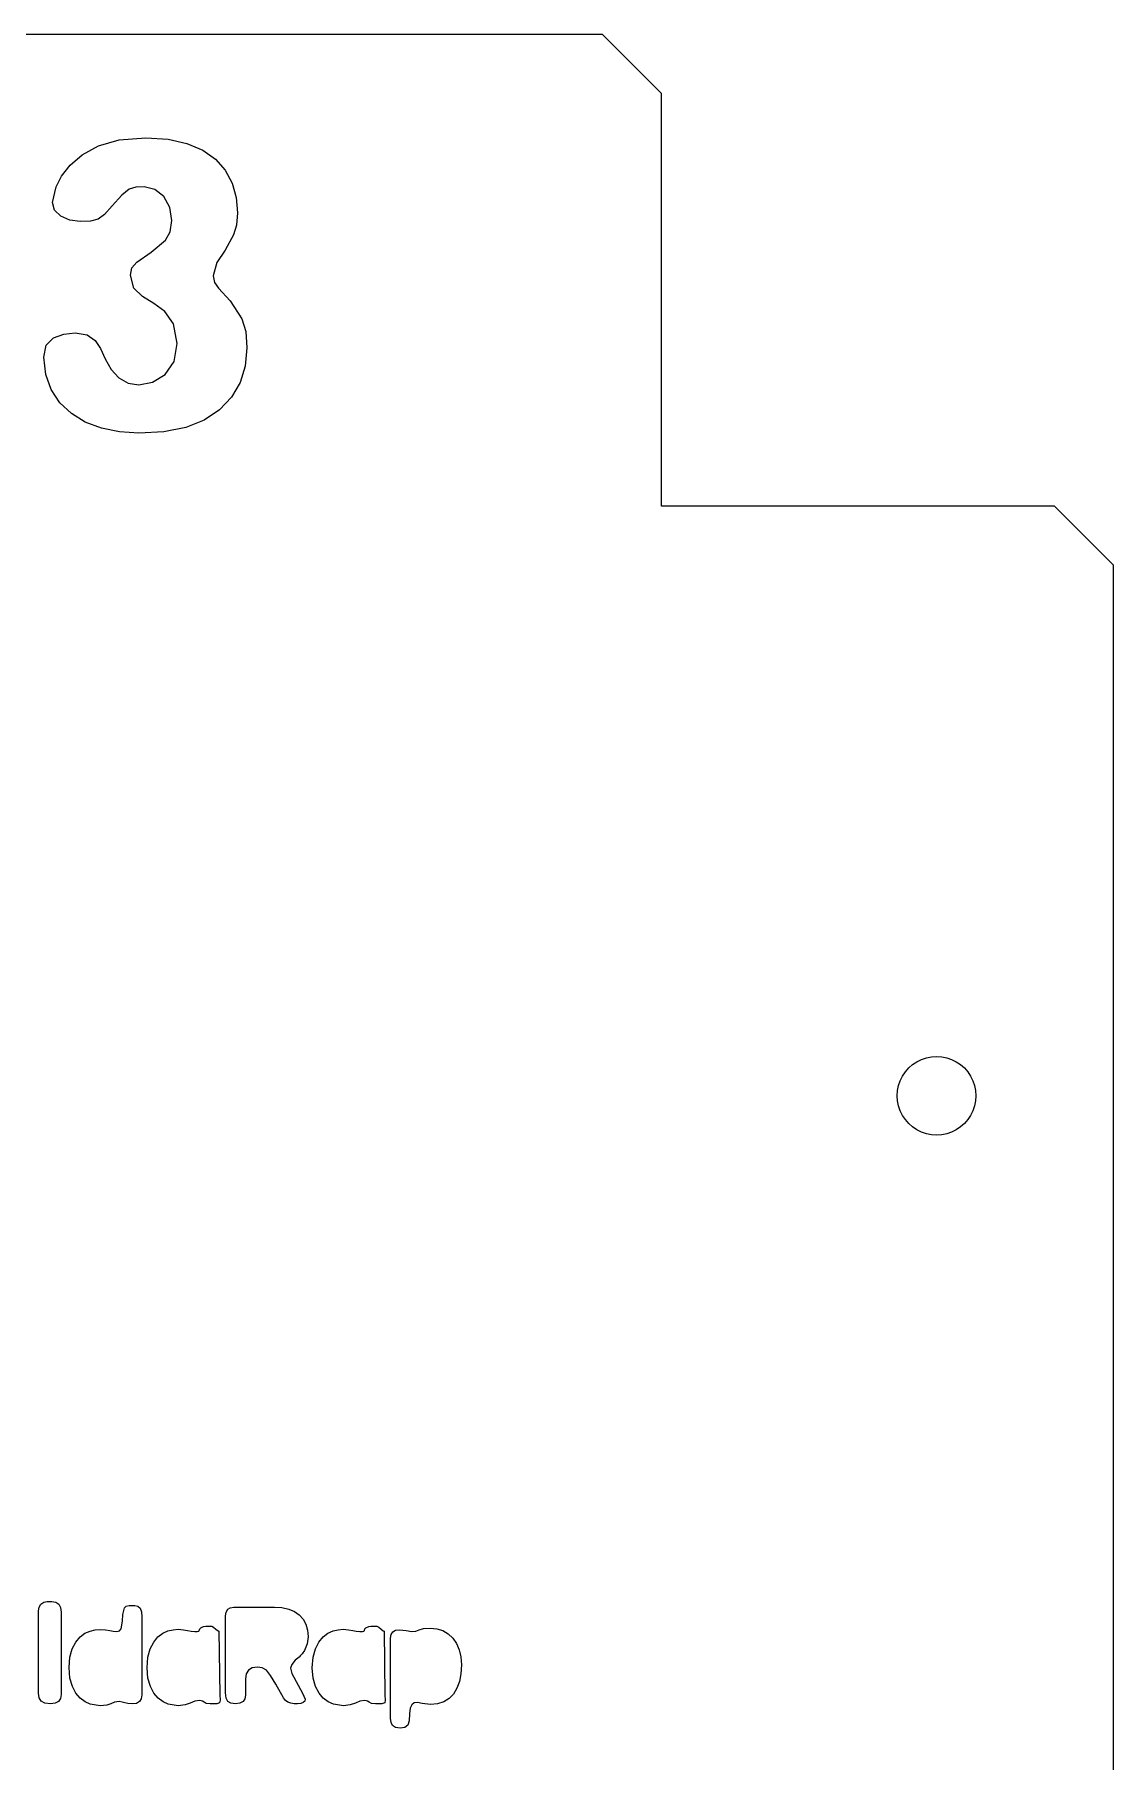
# Model space of a CAD drawing. Header units: metres. Extents: x 730 to 928, y -1580 to -1257.
# Drawn here: x 873.3 to 928.2, y -1345.2 to -1257.3 of the extents above; entities that cross this region are included whole.
import ezdxf

# ---------------------------------------------------------------- set-up
doc = ezdxf.new("R2010")
doc.units = ezdxf.units.M

msp = doc.modelspace()

# ---------------------------------------------------------------- linework, layer by layer
at = {"layer": 'COMPONENT0'}
for p, q in [((873.53, -1337.516, 0), (873.561, -1337.334, 0)), ((873.561, -1337.334, 0), (873.651, -1337.183, 0)), ((873.651, -1337.183, 0), (873.792, -1337.081, 0)), ((873.792, -1337.081, 0), (873.971, -1337.047, 0)), ((873.971, -1337.047, 0), (874.206, -1337.047, 0)), ((874.206, -1337.047, 0), (874.411, -1337.081, 0)), ((874.411, -1337.081, 0), (874.558, -1337.183, 0)), ((874.558, -1337.183, 0), (874.646, -1337.352, 0)), ((874.646, -1337.352, 0), (874.676, -1337.589, 0)), ((877.815, -1337.699, 0), (877.899, -1337.373, 0)), ((877.899, -1337.373, 0), (877.993, -1337.277, 0)), ((877.993, -1337.277, 0), (878.137, -1337.245, 0)), ((878.137, -1337.245, 0), (878.43, -1337.245, 0)), ((878.43, -1337.245, 0), (878.583, -1337.281, 0)), ((878.583, -1337.281, 0), (878.693, -1337.388, 0)), ((878.693, -1337.388, 0), (878.759, -1337.567, 0)), ((883.073, -1337.58, 0), (883.15, -1337.443, 0)), ((883.15, -1337.443, 0), (883.278, -1337.36, 0)), ((883.278, -1337.36, 0), (883.458, -1337.333, 0)), ((883.458, -1337.333, 0), (885.526, -1337.333, 0)), ((885.526, -1337.333, 0), (885.913, -1337.357, 0)), ((885.913, -1337.357, 0), (886.254, -1337.43, 0)), ((886.254, -1337.43, 0), (886.547, -1337.551, 0)), ((873.53, -1341.709, 0), (873.53, -1337.516, 0)), ((874.676, -1337.589, 0), (874.676, -1341.782, 0)), ((877.731, -1338.432, 0), (877.8, -1338.051, 0)), ((877.8, -1338.051, 0), (877.815, -1337.699, 0)), ((878.759, -1337.567, 0), (878.781, -1337.817, 0)), ((878.781, -1337.817, 0), (878.781, -1341.79, 0)), ((881.785, -1338.388, 0), (881.924, -1338.325, 0)), ((881.924, -1338.325, 0), (882.038, -1338.307, 0)), ((882.038, -1338.307, 0), (882.345, -1338.307, 0)), ((882.345, -1338.307, 0), (882.433, -1338.351, 0)), ((882.433, -1338.351, 0), (882.554, -1338.446, 0)), ((883.047, -1337.773, 0), (883.073, -1337.58, 0)), ((883.047, -1341.687, 0), (883.047, -1337.773, 0)), ((886.547, -1337.551, 0), (886.794, -1337.721, 0)), ((886.794, -1337.721, 0), (886.99, -1337.937, 0)), ((886.99, -1337.937, 0), (887.129, -1338.196, 0)), ((887.129, -1338.196, 0), (887.213, -1338.498, 0)), ((890.185, -1338.388, 0), (890.324, -1338.325, 0)), ((890.324, -1338.325, 0), (890.438, -1338.307, 0)), ((890.438, -1338.307, 0), (890.746, -1338.307, 0)), ((890.746, -1338.307, 0), (890.833, -1338.351, 0)), ((890.833, -1338.351, 0), (890.954, -1338.446, 0)), ((875.246, -1339.448, 0), (875.423, -1339.109, 0)), ((875.423, -1339.109, 0), (875.638, -1338.85, 0)), ((875.638, -1338.85, 0), (875.882, -1338.664, 0)), ((875.882, -1338.664, 0), (876.147, -1338.546, 0)), ((876.147, -1338.546, 0), (876.412, -1338.483, 0)), ((876.412, -1338.483, 0), (876.657, -1338.462, 0)), ((876.657, -1338.462, 0), (876.935, -1338.48, 0)), ((876.935, -1338.48, 0), (877.148, -1338.52, 0)), ((877.148, -1338.52, 0), (877.324, -1338.561, 0)), ((877.324, -1338.561, 0), (877.507, -1338.579, 0)), ((877.507, -1338.579, 0), (877.647, -1338.542, 0)), ((877.647, -1338.542, 0), (877.731, -1338.432, 0)), ((879.212, -1339.447, 0), (879.389, -1339.109, 0)), ((879.389, -1339.109, 0), (879.604, -1338.85, 0)), ((879.604, -1338.85, 0), (879.849, -1338.664, 0)), ((879.849, -1338.664, 0), (880.113, -1338.545, 0)), ((880.113, -1338.545, 0), (880.378, -1338.482, 0)), ((880.378, -1338.482, 0), (880.623, -1338.461, 0)), ((880.623, -1338.461, 0), (880.901, -1338.479, 0)), ((880.901, -1338.479, 0), (881.114, -1338.52, 0)), ((881.114, -1338.52, 0), (881.29, -1338.56, 0)), ((881.29, -1338.56, 0), (881.473, -1338.578, 0)), ((881.473, -1338.578, 0), (881.524, -1338.578, 0)), ((881.524, -1338.578, 0), (881.601, -1338.571, 0)), ((881.601, -1338.571, 0), (881.675, -1338.556, 0)), ((881.675, -1338.556, 0), (881.708, -1338.527, 0)), ((881.708, -1338.527, 0), (881.731, -1338.444, 0)), ((881.731, -1338.444, 0), (881.785, -1338.388, 0)), ((882.554, -1338.446, 0), (882.661, -1338.531, 0)), ((882.661, -1338.531, 0), (882.705, -1338.549, 0)), ((882.705, -1338.549, 0), (882.749, -1341.79, 0)), ((887.197, -1339.195, 0), (887.065, -1339.532, 0)), ((887.241, -1338.843, 0), (887.197, -1339.195, 0)), ((887.213, -1338.498, 0), (887.241, -1338.843, 0)), ((887.612, -1339.447, 0), (887.789, -1339.109, 0)), ((887.789, -1339.109, 0), (888.004, -1338.85, 0)), ((888.004, -1338.85, 0), (888.249, -1338.664, 0)), ((888.249, -1338.664, 0), (888.514, -1338.545, 0)), ((888.514, -1338.545, 0), (888.778, -1338.482, 0)), ((888.778, -1338.482, 0), (889.023, -1338.461, 0)), ((889.023, -1338.461, 0), (889.302, -1338.479, 0)), ((889.302, -1338.479, 0), (889.514, -1338.52, 0)), ((889.514, -1338.52, 0), (889.69, -1338.56, 0)), ((889.69, -1338.56, 0), (889.873, -1338.578, 0)), ((889.873, -1338.578, 0), (889.925, -1338.578, 0)), ((889.925, -1338.578, 0), (890.002, -1338.571, 0)), ((890.002, -1338.571, 0), (890.075, -1338.556, 0)), ((890.075, -1338.556, 0), (890.108, -1338.527, 0)), ((890.108, -1338.527, 0), (890.131, -1338.444, 0)), ((890.131, -1338.444, 0), (890.185, -1338.388, 0)), ((890.954, -1338.446, 0), (891.061, -1338.531, 0)), ((891.061, -1338.531, 0), (891.105, -1338.549, 0)), ((891.105, -1338.549, 0), (891.149, -1341.79, 0)), ((891.437, -1338.909, 0), (891.465, -1338.723, 0)), ((891.437, -1342.984, 0), (891.437, -1338.909, 0)), ((891.465, -1338.723, 0), (891.55, -1338.591, 0)), ((891.55, -1338.591, 0), (891.692, -1338.511, 0)), ((891.692, -1338.511, 0), (891.89, -1338.484, 0)), ((891.89, -1338.484, 0), (892.227, -1338.528, 0)), ((892.227, -1338.528, 0), (892.52, -1338.572, 0)), ((892.52, -1338.572, 0), (892.714, -1338.547, 0)), ((892.714, -1338.547, 0), (892.894, -1338.488, 0)), ((892.894, -1338.488, 0), (893.118, -1338.426, 0)), ((893.118, -1338.426, 0), (893.444, -1338.396, 0)), ((893.444, -1338.396, 0), (893.787, -1338.429, 0)), ((893.787, -1338.429, 0), (894.1, -1338.528, 0)), ((894.1, -1338.528, 0), (894.375, -1338.689, 0)), ((894.375, -1338.689, 0), (894.606, -1338.906, 0)), ((894.606, -1338.906, 0), (894.791, -1339.177, 0)), ((894.791, -1339.177, 0), (894.928, -1339.499, 0)), ((875.088, -1340.411, 0), (875.128, -1339.877, 0)), ((875.128, -1339.877, 0), (875.246, -1339.448, 0)), ((879.054, -1340.412, 0), (879.094, -1339.877, 0)), ((879.094, -1339.877, 0), (879.212, -1339.447, 0)), ((886.582, -1340.03, 0), (886.406, -1340.25, 0)), ((886.721, -1339.924, 0), (886.582, -1340.03, 0)), ((886.779, -1339.876, 0), (886.721, -1339.924, 0)), ((886.801, -1339.854, 0), (886.779, -1339.876, 0)), ((886.845, -1339.81, 0), (886.801, -1339.854, 0)), ((886.944, -1339.704, 0), (886.845, -1339.81, 0)), ((887.065, -1339.532, 0), (886.944, -1339.704, 0)), ((887.454, -1340.412, 0), (887.494, -1339.877, 0)), ((887.494, -1339.877, 0), (887.612, -1339.447, 0)), ((894.928, -1339.499, 0), (895.013, -1339.867, 0)), ((895.013, -1339.867, 0), (895.042, -1340.272, 0)), ((875.128, -1340.946, 0), (875.088, -1340.411, 0)), ((875.249, -1341.375, 0), (875.128, -1340.946, 0)), ((879.095, -1340.946, 0), (879.054, -1340.412, 0)), ((879.216, -1341.376, 0), (879.095, -1340.946, 0)), ((884.098, -1340.72, 0), (884.06, -1340.983, 0)), ((884.06, -1340.983, 0), (884.06, -1341.804, 0)), ((884.21, -1340.532, 0), (884.098, -1340.72, 0)), ((884.398, -1340.42, 0), (884.21, -1340.532, 0)), ((884.661, -1340.382, 0), (884.398, -1340.42, 0)), ((884.91, -1340.415, 0), (884.661, -1340.382, 0)), ((885.119, -1340.54, 0), (884.91, -1340.415, 0)), ((885.332, -1340.804, 0), (885.119, -1340.54, 0)), ((885.599, -1341.247, 0), (885.332, -1340.804, 0)), ((886.406, -1340.25, 0), (886.347, -1340.441, 0)), ((886.347, -1340.441, 0), (886.406, -1340.705, 0)), ((886.406, -1340.705, 0), (886.963, -1341.702, 0)), ((887.495, -1340.946, 0), (887.454, -1340.412, 0)), ((887.616, -1341.376, 0), (887.495, -1340.946, 0)), ((895.017, -1340.722, 0), (894.941, -1341.119, 0)), ((895.042, -1340.272, 0), (895.017, -1340.722, 0)), ((873.564, -1341.955, 0), (873.53, -1341.709, 0)), ((874.676, -1341.782, 0), (874.642, -1341.987, 0)), ((875.43, -1341.713, 0), (875.249, -1341.375, 0)), ((875.649, -1341.969, 0), (875.43, -1341.713, 0)), ((878.781, -1341.79, 0), (878.752, -1341.995, 0)), ((879.396, -1341.713, 0), (879.216, -1341.376, 0)), ((879.615, -1341.97, 0), (879.396, -1341.713, 0)), ((882.749, -1341.79, 0), (882.76, -1342.069, 0)), ((883.074, -1341.963, 0), (883.047, -1341.687, 0)), ((884.06, -1341.804, 0), (884.028, -1341.997, 0)), ((885.995, -1341.951, 0), (885.599, -1341.247, 0)), ((886.963, -1341.702, 0), (887.095, -1342.009, 0)), ((887.796, -1341.713, 0), (887.616, -1341.376, 0)), ((888.015, -1341.97, 0), (887.796, -1341.713, 0)), ((891.149, -1341.79, 0), (891.16, -1342.069, 0)), ((894.639, -1341.753, 0), (894.415, -1341.984, 0)), ((894.815, -1341.462, 0), (894.639, -1341.753, 0)), ((894.941, -1341.119, 0), (894.815, -1341.462, 0)), ((873.666, -1342.123, 0), (873.564, -1341.955, 0)), ((873.851, -1342.219, 0), (873.666, -1342.123, 0)), ((874.132, -1342.251, 0), (873.851, -1342.219, 0)), ((874.37, -1342.222, 0), (874.132, -1342.251, 0)), ((874.54, -1342.134, 0), (874.37, -1342.222, 0)), ((874.642, -1341.987, 0), (874.54, -1342.134, 0)), ((875.896, -1342.151, 0), (875.649, -1341.969, 0)), ((876.162, -1342.266, 0), (875.896, -1342.151, 0)), ((876.671, -1342.347, 0), (876.162, -1342.266, 0)), ((876.998, -1342.314, 0), (876.671, -1342.347, 0)), ((877.214, -1342.244, 0), (876.998, -1342.314, 0)), ((877.397, -1342.174, 0), (877.214, -1342.244, 0)), ((877.624, -1342.141, 0), (877.397, -1342.174, 0)), ((877.778, -1342.16, 0), (877.624, -1342.141, 0)), ((877.914, -1342.2, 0), (877.778, -1342.16, 0)), ((878.071, -1342.24, 0), (877.914, -1342.2, 0)), ((878.298, -1342.259, 0), (878.071, -1342.24, 0)), ((878.518, -1342.229, 0), (878.298, -1342.259, 0)), ((878.667, -1342.141, 0), (878.518, -1342.229, 0)), ((878.752, -1341.995, 0), (878.667, -1342.141, 0)), ((879.862, -1342.152, 0), (879.615, -1341.97, 0)), ((880.128, -1342.267, 0), (879.862, -1342.152, 0)), ((880.638, -1342.348, 0), (880.128, -1342.267, 0)), ((880.986, -1342.307, 0), (880.638, -1342.348, 0)), ((881.25, -1342.216, 0), (880.986, -1342.307, 0)), ((881.48, -1342.124, 0), (881.25, -1342.216, 0)), ((881.73, -1342.084, 0), (881.48, -1342.124, 0)), ((881.862, -1342.113, 0), (881.73, -1342.084, 0)), ((881.95, -1342.175, 0), (881.862, -1342.113, 0)), ((882.06, -1342.234, 0), (881.95, -1342.175, 0)), ((882.265, -1342.26, 0), (882.06, -1342.234, 0)), ((882.598, -1342.256, 0), (882.265, -1342.26, 0)), ((882.738, -1342.208, 0), (882.598, -1342.256, 0)), ((882.76, -1342.069, 0), (882.738, -1342.208, 0)), ((883.154, -1342.13, 0), (883.074, -1341.963, 0)), ((883.305, -1342.216, 0), (883.154, -1342.13, 0)), ((883.546, -1342.244, 0), (883.305, -1342.216, 0)), ((883.771, -1342.216, 0), (883.546, -1342.244, 0)), ((883.932, -1342.134, 0), (883.771, -1342.216, 0)), ((884.028, -1341.997, 0), (883.932, -1342.134, 0)), ((886.09, -1342.079, 0), (885.995, -1341.951, 0)), ((886.211, -1342.171, 0), (886.09, -1342.079, 0)), ((886.361, -1342.226, 0), (886.211, -1342.171, 0)), ((886.538, -1342.244, 0), (886.361, -1342.226, 0)), ((886.699, -1342.244, 0), (886.538, -1342.244, 0)), ((886.872, -1342.229, 0), (886.699, -1342.244, 0)), ((886.996, -1342.185, 0), (886.872, -1342.229, 0)), ((887.07, -1342.112, 0), (886.996, -1342.185, 0)), ((887.095, -1342.009, 0), (887.07, -1342.112, 0)), ((888.262, -1342.152, 0), (888.015, -1341.97, 0)), ((888.528, -1342.267, 0), (888.262, -1342.152, 0)), ((889.038, -1342.348, 0), (888.528, -1342.267, 0)), ((889.386, -1342.307, 0), (889.038, -1342.348, 0)), ((889.65, -1342.216, 0), (889.386, -1342.307, 0)), ((889.881, -1342.124, 0), (889.65, -1342.216, 0)), ((890.13, -1342.084, 0), (889.881, -1342.124, 0)), ((890.262, -1342.113, 0), (890.13, -1342.084, 0)), ((890.35, -1342.175, 0), (890.262, -1342.113, 0)), ((890.46, -1342.234, 0), (890.35, -1342.175, 0)), ((890.665, -1342.26, 0), (890.46, -1342.234, 0)), ((890.998, -1342.256, 0), (890.665, -1342.26, 0)), ((891.138, -1342.208, 0), (890.998, -1342.256, 0)), ((891.16, -1342.069, 0), (891.138, -1342.208, 0)), ((892.43, -1342.476, 0), (892.403, -1342.764, 0)), ((892.513, -1342.299, 0), (892.43, -1342.476, 0)), ((892.639, -1342.208, 0), (892.513, -1342.299, 0)), ((892.799, -1342.178, 0), (892.639, -1342.208, 0)), ((893.048, -1342.229, 0), (892.799, -1342.178, 0)), ((893.473, -1342.28, 0), (893.048, -1342.229, 0)), ((893.832, -1342.247, 0), (893.473, -1342.28, 0)), ((894.146, -1342.149, 0), (893.832, -1342.247, 0)), ((894.415, -1341.984, 0), (894.146, -1342.149, 0)), ((891.461, -1343.207, 0), (891.437, -1342.984, 0)), ((891.535, -1343.361, 0), (891.461, -1343.207, 0)), ((891.681, -1343.452, 0), (891.535, -1343.361, 0)), ((891.92, -1343.482, 0), (891.681, -1343.452, 0)), ((892.169, -1343.449, 0), (891.92, -1343.482, 0)), ((892.315, -1343.332, 0), (892.169, -1343.449, 0)), ((892.385, -1343.112, 0), (892.315, -1343.332, 0)), ((892.403, -1342.764, 0), (892.385, -1343.112, 0))]:
    msp.add_line(p, q, dxfattribs=at)
at = {"layer": 'COMPONENT2'}
for p, q in [((876.571, -1262.978, 0), (877.638, -1262.665, 0)), ((877.638, -1262.665, 0), (878.99, -1262.561, 0)), ((878.99, -1262.561, 0), (880.117, -1262.632, 0)), ((880.117, -1262.632, 0), (881.078, -1262.847, 0)), ((875.131, -1263.954, 0), (875.749, -1263.43, 0)), ((875.749, -1263.43, 0), (876.571, -1262.978, 0)), ((881.078, -1262.847, 0), (881.88, -1263.19, 0)), ((881.88, -1263.19, 0), (882.528, -1263.649, 0)), ((882.528, -1263.649, 0), (883.025, -1264.212, 0)), ((874.427, -1265.063, 0), (874.697, -1264.511, 0)), ((874.697, -1264.511, 0), (875.131, -1263.954, 0)), ((883.025, -1264.212, 0), (883.374, -1264.868, 0)), ((874.24, -1265.854, 0), (874.427, -1265.063, 0)), ((878.133, -1265.184, 0), (877.759, -1265.48, 0)), ((878.484, -1265.074, 0), (878.133, -1265.184, 0)), ((878.902, -1265.063, 0), (878.484, -1265.074, 0)), ((879.449, -1265.186, 0), (878.902, -1265.063, 0)), ((879.903, -1265.557, 0), (879.449, -1265.186, 0)), ((883.374, -1264.868, 0), (883.58, -1265.599, 0)), ((874.345, -1266.25, 0), (874.24, -1265.854, 0)), ((874.658, -1266.558, 0), (874.345, -1266.25, 0)), ((877.275, -1266.03, 0), (876.89, -1266.47, 0)), ((877.759, -1265.48, 0), (877.275, -1266.03, 0)), ((880.208, -1266.11, 0), (879.903, -1265.557, 0)), ((880.31, -1266.778, 0), (880.208, -1266.11, 0)), ((883.58, -1265.599, 0), (883.649, -1266.385, 0)), ((875.114, -1266.756, 0), (874.658, -1266.558, 0)), ((875.648, -1266.822, 0), (875.114, -1266.756, 0)), ((876.175, -1266.8, 0), (875.648, -1266.822, 0)), ((876.56, -1266.701, 0), (876.175, -1266.8, 0)), ((876.89, -1266.47, 0), (876.56, -1266.701, 0)), ((880.227, -1267.344, 0), (880.31, -1266.778, 0)), ((883.599, -1267.006, 0), (883.451, -1267.506, 0)), ((883.649, -1266.385, 0), (883.599, -1267.006, 0)), ((879.254, -1268.383, 0), (879.98, -1267.767, 0)), ((879.98, -1267.767, 0), (880.227, -1267.344, 0)), ((883.451, -1267.506, 0), (883.023, -1268.275, 0)), ((878.281, -1269.175, 0), (878.528, -1268.889, 0)), ((878.528, -1268.889, 0), (879.254, -1268.383, 0)), ((882.605, -1268.901, 0), (882.419, -1269.593, 0)), ((883.023, -1268.275, 0), (882.605, -1268.901, 0)), ((878.199, -1269.549, 0), (878.281, -1269.175, 0)), ((878.374, -1270.208, 0), (878.199, -1269.549, 0)), ((882.419, -1269.593, 0), (882.485, -1269.926, 0)), ((878.814, -1270.637, 0), (878.374, -1270.208, 0)), ((879.386, -1270.989, 0), (878.814, -1270.637, 0)), ((882.485, -1269.926, 0), (882.682, -1270.22, 0)), ((882.682, -1270.22, 0), (883.275, -1270.857, 0)), ((879.958, -1271.407, 0), (879.386, -1270.989, 0)), ((880.397, -1272.034, 0), (879.958, -1271.407, 0)), ((883.275, -1270.857, 0), (883.869, -1271.78, 0)), ((880.573, -1273.023, 0), (880.397, -1272.034, 0)), ((883.869, -1271.78, 0), (884.067, -1272.426, 0)), ((884.067, -1272.426, 0), (884.133, -1273.242, 0)), ((873.8, -1273.727, 0), (873.924, -1273.119, 0)), ((873.924, -1273.119, 0), (874.295, -1272.748, 0)), ((874.295, -1272.748, 0), (874.815, -1272.559, 0)), ((874.815, -1272.559, 0), (875.384, -1272.495, 0)), ((875.384, -1272.495, 0), (875.999, -1272.594, 0)), ((875.999, -1272.594, 0), (876.406, -1272.869, 0)), ((876.406, -1272.869, 0), (876.681, -1273.287, 0)), ((876.681, -1273.287, 0), (876.923, -1273.815, 0)), ((880.422, -1273.947, 0), (880.573, -1273.023, 0)), ((884.133, -1273.242, 0), (884.046, -1274.181, 0)), ((873.894, -1274.601, 0), (873.8, -1273.727, 0)), ((876.923, -1273.815, 0), (877.228, -1274.351, 0)), ((879.969, -1274.606, 0), (880.422, -1273.947, 0)), ((884.046, -1274.181, 0), (883.784, -1275.022, 0)), ((874.174, -1275.375, 0), (873.894, -1274.601, 0)), ((877.228, -1274.351, 0), (877.616, -1274.771, 0)), ((877.616, -1274.771, 0), (878.086, -1275.043, 0)), ((878.086, -1275.043, 0), (878.638, -1275.134, 0)), ((878.638, -1275.134, 0), (879.334, -1275.002, 0)), ((879.334, -1275.002, 0), (879.969, -1274.606, 0)), ((883.784, -1275.022, 0), (883.348, -1275.764, 0)), ((874.617, -1276.042, 0), (874.174, -1275.375, 0)), ((883.348, -1275.764, 0), (882.737, -1276.406, 0)), ((875.197, -1276.594, 0), (874.617, -1276.042, 0)), ((875.903, -1277.028, 0), (875.197, -1276.594, 0)), ((882.737, -1276.406, 0), (881.958, -1276.926, 0)), ((876.725, -1277.341, 0), (875.903, -1277.028, 0)), ((877.643, -1277.53, 0), (876.725, -1277.341, 0)), ((878.638, -1277.593, 0), (877.643, -1277.53, 0)), ((879.908, -1277.519, 0), (878.638, -1277.593, 0)), ((881.015, -1277.296, 0), (879.908, -1277.519, 0)), ((881.958, -1276.926, 0), (881.015, -1277.296, 0))]:
    msp.add_line(p, q, dxfattribs=at)
at = {"layer": 'Layer0'}
for p, q in [((902.211, -1257.308, 0), (756.211, -1257.308, 0)), ((905.211, -1260.308, 0), (902.211, -1257.308, 0)), ((905.211, -1281.308, 0), (905.211, -1260.308, 0)), ((925.211, -1281.308, 0), (905.211, -1281.308, 0)), ((928.211, -1284.308, 0), (925.211, -1281.308, 0)), ((928.211, -1401.308, 0), (928.211, -1284.308, 0)), ((918.693, -1309.376, 0), (918.95, -1309.325, 0)), ((918.95, -1309.325, 0), (919.211, -1309.308, 0)), ((919.211, -1309.308, 0), (919.472, -1309.325, 0)), ((919.472, -1309.325, 0), (919.728, -1309.376, 0)), ((917.479, -1310.308, 0), (917.624, -1310.09, 0)), ((917.624, -1310.09, 0), (917.797, -1309.894, 0)), ((917.797, -1309.894, 0), (917.993, -1309.721, 0)), ((917.993, -1309.721, 0), (918.211, -1309.576, 0)), ((918.211, -1309.576, 0), (918.445, -1309.46, 0)), ((918.445, -1309.46, 0), (918.693, -1309.376, 0)), ((919.728, -1309.376, 0), (919.976, -1309.46, 0)), ((919.976, -1309.46, 0), (920.211, -1309.576, 0)), ((920.211, -1309.576, 0), (920.428, -1309.721, 0)), ((920.428, -1309.721, 0), (920.625, -1309.894, 0)), ((920.625, -1309.894, 0), (920.797, -1310.09, 0)), ((920.797, -1310.09, 0), (920.943, -1310.308, 0)), ((917.211, -1311.308, 0), (917.228, -1311.047, 0)), ((917.228, -1311.047, 0), (917.279, -1310.79, 0)), ((917.279, -1310.79, 0), (917.363, -1310.542, 0)), ((917.363, -1310.542, 0), (917.479, -1310.308, 0)), ((920.943, -1310.308, 0), (921.059, -1310.542, 0)), ((921.059, -1310.542, 0), (921.143, -1310.79, 0)), ((921.143, -1310.79, 0), (921.194, -1311.047, 0)), ((921.194, -1311.047, 0), (921.211, -1311.308, 0)), ((917.228, -1311.569, 0), (917.211, -1311.308, 0)), ((917.279, -1311.825, 0), (917.228, -1311.569, 0)), ((917.363, -1312.073, 0), (917.279, -1311.825, 0)), ((921.143, -1311.825, 0), (921.059, -1312.073, 0)), ((921.194, -1311.569, 0), (921.143, -1311.825, 0)), ((921.211, -1311.308, 0), (921.194, -1311.569, 0)), ((917.479, -1312.308, 0), (917.363, -1312.073, 0)), ((917.624, -1312.525, 0), (917.479, -1312.308, 0)), ((917.797, -1312.722, 0), (917.624, -1312.525, 0)), ((917.993, -1312.894, 0), (917.797, -1312.722, 0)), ((920.625, -1312.722, 0), (920.428, -1312.894, 0)), ((920.797, -1312.525, 0), (920.625, -1312.722, 0)), ((920.943, -1312.308, 0), (920.797, -1312.525, 0)), ((921.059, -1312.073, 0), (920.943, -1312.308, 0)), ((918.211, -1313.04, 0), (917.993, -1312.894, 0)), ((918.445, -1313.155, 0), (918.211, -1313.04, 0)), ((918.693, -1313.24, 0), (918.445, -1313.155, 0)), ((918.95, -1313.291, 0), (918.693, -1313.24, 0)), ((919.211, -1313.308, 0), (918.95, -1313.291, 0)), ((919.472, -1313.291, 0), (919.211, -1313.308, 0)), ((919.728, -1313.24, 0), (919.472, -1313.291, 0)), ((919.976, -1313.155, 0), (919.728, -1313.24, 0)), ((920.211, -1313.04, 0), (919.976, -1313.155, 0)), ((920.428, -1312.894, 0), (920.211, -1313.04, 0))]:
    msp.add_line(p, q, dxfattribs=at)

doc.saveas('drawing.dxf')
